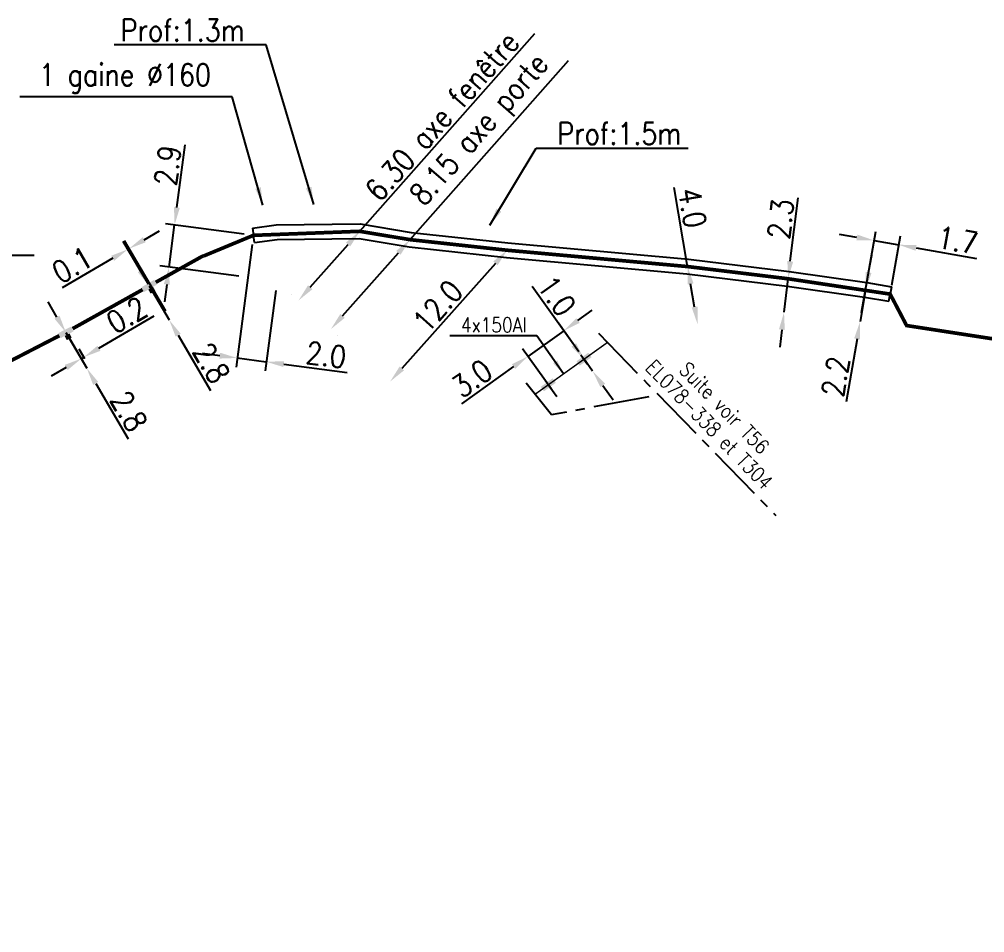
# Model space of a CAD drawing. Header units: millimetres. Extents: x 80993 to 81985, y 144000 to 145002.
# Drawn here: x 81066.7 to 81132.6, y 144524.2 to 144586.6 of the extents above; entities that cross this region are included whole.
import ezdxf
from ezdxf.enums import TextEntityAlignment as Align

# ---------------------------------------------------------------- set-up
doc = ezdxf.new("R2010")
doc.units = ezdxf.units.MM
doc.header["$PDMODE"] = 34
doc.linetypes.add('B_ST_AL', pattern=[2000, 1000, 1000])
doc.linetypes.add('CENTER2', pattern=[28.575, 19.05, -3.175, 3.175, -3.175])
doc.layers.get('0').update_dxf_attribs({"linetype": 'CONTINUOUS'})
doc.layers.get('Defpoints').update_dxf_attribs({"linetype": 'CONTINUOUS'})
for name, color, linetype in [('B_100', 3, 'CONTINUOUS'), ('B_300', 7, 'CONTINUOUS'), ('B_400', 7, 'CONTINUOUS'), ('B_930', 7, 'CONTINUOUS')]:
    doc.layers.add(name, color=color, linetype=linetype)
doc.styles.add('M_ROMANS', font='ROMANS.shx', dxfattribs={"width": 0.75})
doc.styles.get("Standard").update_dxf_attribs({"font": 'romans.shx', "width": 0.85})
doc.dimstyles.get("Standard").update_dxf_attribs({"dimtxt": 1.5, "dimasz": 1.2, "dimexe": 0.625, "dimexo": 0.625, "dimgap": 0.25, "dimtad": 1, "dimdec": 1, "dimzin": 0, "dimdsep": 46, "dimtxsty": 'Standard', "dimcen": -0.5, "dimadec": 0, "dimazin": 0, "dimtfac": 1, "dimtdec": 1, "dimtmove": 0, "dimatfit": 3, "dimfxl": 0, "dimtolj": 1, "dimtzin": 0, "dimarcsym": 0})

# ---------------------------------------------------------------- blocks, each defined once
blk = doc.blocks.new('*D141')
at = {"layer": 'B_300', "color": 0, "linetype": 'Continuous', "lineweight": -2, "transparency": 16777216}
for p, q in [((81075.266, 144571.51), (81076.301, 144572.117)), ((81075.542, 144568.467), (81073.828, 144571.392)), ((81076.738, 144566.624), (81073.914, 144571.443)), ((81074.23, 144570.903), (81074.144, 144570.853)), ((81073.109, 144570.246), (81069.652, 144568.22))]:
    blk.add_line(p, q, dxfattribs=at)
at = {"layer": 'B_300', "color": 0, "linetype": 'Continuous', "transparency": 16777216}
for points in [[(81075.165, 144571.683), (81075.367, 144571.338), (81074.23, 144570.903)], [(81073.008, 144570.419), (81073.21, 144570.074), (81074.144, 144570.853)]]:
    blk.add_solid(points, dxfattribs=at)
at = {"layer": 'Defpoints', "color": 0, "linetype": 'Continuous', "transparency": 16777216}
for p in [(81074.144, 144570.853), (81075.858, 144567.928), (81077.054, 144566.085)]:
    blk.add_point(p, dxfattribs=at)
at = {"layer": 'B_300', "color": 0, "linetype": 'Continuous', "transparency": 16777216, "insert": (81070.357, 144569.793), "char_height": 1.5, "attachment_point": 5, "rotation": 30.37189}
blk.add_mtext('\\A1;0.1', dxfattribs=at)
blk = doc.blocks.new('*D142')
at = {"layer": 'B_300', "color": 0, "linetype": 'Continuous', "lineweight": -2, "transparency": 16777216}
for p, q in [((81072.169, 144564.101), (81075.942, 144566.308)), ((81070.14, 144564.817), (81071.284, 144562.86)), ((81071.199, 144563.383), (81070.817, 144564.035)), ((81070.969, 144563.399), (81071.133, 144563.495)), ((81069.933, 144562.793), (81068.897, 144562.188))]:
    blk.add_line(p, q, dxfattribs=at)
at = {"layer": 'B_300', "color": 0, "linetype": 'Continuous', "transparency": 16777216}
for points in [[(81072.068, 144564.274), (81072.27, 144563.928), (81071.133, 144563.495)], [(81069.832, 144562.966), (81070.034, 144562.621), (81070.969, 144563.399)]]:
    blk.add_solid(points, dxfattribs=at)
at = {"layer": 'Defpoints', "color": 0, "linetype": 'Continuous', "transparency": 16777216}
for p in [(81069.824, 144565.356), (81070.969, 144563.399), (81071.514, 144562.843)]:
    blk.add_point(p, dxfattribs=at)
at = {"layer": 'B_300', "color": 0, "linetype": 'Continuous', "transparency": 16777216, "insert": (81074.069, 144566.37), "char_height": 1.5, "attachment_point": 5, "rotation": 30.31974}
blk.add_mtext('\\A1;0.2', dxfattribs=at)
blk = doc.blocks.new('*D143')
at = {"layer": 'B_300', "color": 0, "linetype": 'Continuous', "lineweight": -2, "transparency": 16777216}
for p, q in [((81069.305, 144566.225), (81068.699, 144567.261)), ((81069.91, 144565.19), (81071.342, 144562.742)), ((81071.947, 144561.706), (81074.154, 144557.933))]:
    blk.add_line(p, q, dxfattribs=at)
at = {"layer": 'B_300', "color": 0, "linetype": 'Continuous', "transparency": 16777216}
for points in [[(81069.477, 144566.326), (81069.132, 144566.124), (81069.91, 144565.19)], [(81072.12, 144561.807), (81071.775, 144561.605), (81071.342, 144562.742)]]:
    blk.add_solid(points, dxfattribs=at)
at = {"layer": 'Defpoints', "color": 0, "linetype": 'Continuous', "transparency": 16777216}
for p in [(81069.91, 144565.19), (81069.91, 144565.19), (81071.342, 144562.742)]:
    blk.add_point(p, dxfattribs=at)
at = {"layer": 'B_300', "color": 0, "linetype": 'Continuous', "transparency": 16777216, "insert": (81074.217, 144559.807), "char_height": 1.5, "attachment_point": 5, "rotation": 300.31974}
blk.add_mtext('\\A1;2.8', dxfattribs=at)
blk = doc.blocks.new('*D144')
at = {"layer": 'B_300', "color": 0, "linetype": 'Continuous', "lineweight": -2, "transparency": 16777216}
for p, q in [((81074.998, 144569.395), (81074.392, 144570.43)), ((81075.605, 144568.36), (81076.968, 144566.034)), ((81077.575, 144564.999), (81079.785, 144561.228))]:
    blk.add_line(p, q, dxfattribs=at)
at = {"layer": 'B_300', "color": 0, "linetype": 'Continuous', "transparency": 16777216}
for points in [[(81075.171, 144569.496), (81074.826, 144569.294), (81075.605, 144568.36)], [(81077.747, 144565.1), (81077.402, 144564.898), (81076.968, 144566.034)]]:
    blk.add_solid(points, dxfattribs=at)
at = {"layer": 'Defpoints', "color": 0, "linetype": 'Continuous', "transparency": 16777216}
for p in [(81075.605, 144568.36), (81075.605, 144568.36), (81076.968, 144566.034)]:
    blk.add_point(p, dxfattribs=at)
at = {"layer": 'B_300', "color": 0, "linetype": 'Continuous', "transparency": 16777216, "insert": (81079.846, 144563.101), "char_height": 1.5, "attachment_point": 5, "rotation": 300.37189}
blk.add_mtext('\\A1;2.8', dxfattribs=at)
blk = doc.blocks.new('B_300_02')
at = {"color": 0, "linetype": 'Continuous'}
for points in [[(-2, 0.75), (-2, -0.75), (2, 0.75), (2, -0.75)], [(-0.75, 2), (0.75, 2), (-0.75, 0.75), (0.75, 0.75)]]:
    blk.add_solid(points, dxfattribs=at)
at = {"color": 0, "linetype": 'Continuous', "style": 'M_ROMANS', "width": 0.75, "flags": 3}
for tag, p in [('DEF_LEG', (0, -5)), ('DEF_COUP', (0, -7.5)), ('DEF_TYPE', (0, -10))]:
    blk.add_attdef(tag, text='', height=1.2, dxfattribs=at).set_placement(p, align=Align.MIDDLE)
blk = doc.blocks.new('*D649')
at = {"layer": 'B_400', "color": 0, "linetype": 'Continuous', "lineweight": -2, "transparency": 16777216}
for p, q in [((81093.406, 144571.515), (81104.229, 144583.747)), ((81088.801, 144566.31), (81092.611, 144570.616)), ((81088.474, 144564.997), (81088.474, 144564.997))]:
    blk.add_line(p, q, dxfattribs=at)
at = {"layer": 'B_400', "color": 0, "linetype": 'Continuous', "transparency": 16777216}
for points in [[(81092.461, 144570.749), (81092.761, 144570.484), (81093.406, 144571.515)], [(81088.651, 144566.443), (81088.951, 144566.178), (81088.006, 144565.411)]]:
    blk.add_solid(points, dxfattribs=at)
at = {"layer": 'Defpoints', "color": 0, "linetype": 'Continuous', "transparency": 16777216}
for p in [(81093.406, 144571.515), (81093.406, 144571.515), (81088.006, 144565.411)]:
    blk.add_point(p, dxfattribs=at)
at = {"layer": 'B_400', "color": 0, "linetype": 'Continuous', "transparency": 16777216, "insert": (81098.279, 144578.909), "char_height": 1.5, "attachment_point": 5, "rotation": 48.49733}
blk.add_mtext('\\A1;8.15 axe porte', dxfattribs=at)
blk = doc.blocks.new('*D650')
at = {"layer": 'B_400', "color": 0, "linetype": 'Continuous', "lineweight": -2, "transparency": 16777216}
for p, q in [((81089.971, 144572.084), (81101.92, 144585.589)), ((81086.592, 144568.265), (81089.176, 144571.186)), ((81085.328, 144567.78), (81085.328, 144567.78))]:
    blk.add_line(p, q, dxfattribs=at)
at = {"layer": 'B_400', "color": 0, "linetype": 'Continuous', "transparency": 16777216}
for points in [[(81089.026, 144571.318), (81089.326, 144571.053), (81089.971, 144572.084)], [(81086.442, 144568.397), (81086.741, 144568.132), (81085.796, 144567.366)]]:
    blk.add_solid(points, dxfattribs=at)
at = {"layer": 'Defpoints', "color": 0, "linetype": 'Continuous', "transparency": 16777216}
for p in [(81089.971, 144572.084), (81089.971, 144572.084), (81085.796, 144567.366)]:
    blk.add_point(p, dxfattribs=at)
at = {"layer": 'B_400', "color": 0, "linetype": 'Continuous', "transparency": 16777216, "insert": (81095.594, 144579.949), "char_height": 1.5, "attachment_point": 5, "rotation": 48.49733}
blk.add_mtext('\\A1;6.30 axe fenêtre', dxfattribs=at)
blk = doc.blocks.new('*D651')
at = {"layer": 'B_400', "color": 0, "linetype": 'Continuous', "lineweight": -2, "transparency": 16777216}
for p, q in [((81082.633, 144571.191), (81081.529, 144562.822)), ((81084.237, 144568.054), (81083.512, 144562.56)), ((81080.422, 144563.598), (81079.232, 144563.755)), ((81081.611, 144563.441), (81083.594, 144563.18)), ((81084.784, 144563.023), (81089.118, 144562.451))]:
    blk.add_line(p, q, dxfattribs=at)
at = {"layer": 'B_400', "color": 0, "linetype": 'Continuous', "transparency": 16777216}
for points in [[(81080.448, 144563.796), (81080.395, 144563.4), (81081.611, 144563.441)], [(81084.81, 144563.221), (81084.758, 144562.825), (81083.594, 144563.18)]]:
    blk.add_solid(points, dxfattribs=at)
at = {"layer": 'Defpoints', "color": 0, "linetype": 'Continuous', "transparency": 16777216}
for p in [(81082.715, 144571.81), (81084.319, 144568.674), (81083.594, 144563.18)]:
    blk.add_point(p, dxfattribs=at)
at = {"layer": 'B_400', "color": 0, "linetype": 'Continuous', "transparency": 16777216, "insert": (81087.676, 144563.65), "char_height": 1.5, "attachment_point": 5, "rotation": 352.48631}
blk.add_mtext('\\A1;2.0', dxfattribs=at)
blk = doc.blocks.new('*D652')
at = {"layer": 'B_400', "color": 0, "linetype": 'Continuous', "lineweight": -2, "transparency": 16777216}
for p, q in [((81077.491, 144573.71), (81078.054, 144577.984)), ((81082.095, 144571.892), (81076.714, 144572.602)), ((81076.954, 144569.645), (81077.334, 144572.52)), ((81081.716, 144569.017), (81076.335, 144569.727)), ((81076.797, 144568.455), (81076.641, 144567.266))]:
    blk.add_line(p, q, dxfattribs=at)
at = {"layer": 'B_400', "color": 0, "linetype": 'Continuous', "transparency": 16777216}
for points in [[(81077.292, 144573.736), (81077.689, 144573.684), (81077.334, 144572.52)], [(81076.599, 144568.482), (81076.996, 144568.429), (81076.954, 144569.645)]]:
    blk.add_solid(points, dxfattribs=at)
at = {"layer": 'Defpoints', "color": 0, "linetype": 'Continuous', "transparency": 16777216}
for p in [(81082.715, 144571.81), (81076.954, 144569.645), (81082.336, 144568.935)]:
    blk.add_point(p, dxfattribs=at)
at = {"layer": 'B_400', "color": 0, "linetype": 'Continuous', "transparency": 16777216, "insert": (81076.859, 144576.572), "char_height": 1.5, "attachment_point": 5, "rotation": 82.48631}
blk.add_mtext('\\A1;2.9', dxfattribs=at)
blk = doc.blocks.new('*D653')
at = {"layer": 'B_400', "color": 0, "linetype": 'Continuous', "lineweight": -2, "transparency": 16777216}
blk.add_line((81099.234, 144569.897), (81092.848, 144562.729), dxfattribs=at)
at = {"layer": 'B_400', "color": 0, "linetype": 'Continuous', "transparency": 16777216}
for points in [[(81099.085, 144570.03), (81099.384, 144569.764), (81100.033, 144570.793)], [(81092.699, 144562.862), (81092.998, 144562.596), (81092.05, 144561.833)]]:
    blk.add_solid(points, dxfattribs=at)
at = {"layer": 'Defpoints', "color": 0, "linetype": 'Continuous', "transparency": 16777216}
for p in [(81100.033, 144570.793), (81092.05, 144561.833), (81092.05, 144561.833)]:
    blk.add_point(p, dxfattribs=at)
at = {"layer": 'B_400', "color": 0, "linetype": 'Continuous', "transparency": 16777216, "insert": (81095.295, 144566.978), "char_height": 1.5, "attachment_point": 5, "rotation": 48.30007}
blk.add_mtext('\\A1;12.0', dxfattribs=at)
blk = doc.blocks.new('*D654')
at = {"layer": 'B_400', "color": 0, "linetype": 'Continuous', "lineweight": -2, "transparency": 16777216}
for p, q in [((81112.36, 144569.678), (81111.428, 144575.078)), ((81112.836, 144566.919), (81112.564, 144568.495))]:
    blk.add_line(p, q, dxfattribs=at)
at = {"layer": 'B_400', "color": 0, "linetype": 'Continuous', "transparency": 16777216}
for points in [[(81112.761, 144568.529), (81112.367, 144568.461), (81112.36, 144569.678)], [(81113.034, 144566.953), (81112.639, 144566.885), (81113.041, 144565.736)]]:
    blk.add_solid(points, dxfattribs=at)
at = {"layer": 'Defpoints', "color": 0, "linetype": 'Continuous', "transparency": 16777216}
for p in [(81112.36, 144569.678), (81113.041, 144565.736), (81113.041, 144565.736)]:
    blk.add_point(p, dxfattribs=at)
at = {"layer": 'B_400', "color": 0, "linetype": 'Continuous', "transparency": 16777216, "insert": (81112.683, 144573.686), "char_height": 1.5, "attachment_point": 5, "rotation": 279.79363}
blk.add_mtext('\\A1;4.0', dxfattribs=at)
blk = doc.blocks.new('*D655')
at = {"layer": 'B_400', "color": 0, "linetype": 'Continuous', "lineweight": -2, "transparency": 16777216}
for p, q in [((81119.364, 144570.037), (81119.897, 144574.376)), ((81118.938, 144566.563), (81119.218, 144568.846)), ((81118.791, 144565.372), (81118.645, 144564.181))]:
    blk.add_line(p, q, dxfattribs=at)
at = {"layer": 'B_400', "color": 0, "linetype": 'Continuous', "transparency": 16777216}
for points in [[(81119.166, 144570.061), (81119.563, 144570.013), (81119.218, 144568.846)], [(81118.593, 144565.396), (81118.99, 144565.348), (81118.938, 144566.563)]]:
    blk.add_solid(points, dxfattribs=at)
at = {"layer": 'Defpoints', "color": 0, "linetype": 'Continuous', "transparency": 16777216}
for p in [(81119.218, 144568.846), (81118.938, 144566.563), (81118.938, 144566.563)]:
    blk.add_point(p, dxfattribs=at)
at = {"layer": 'B_400', "color": 0, "linetype": 'Continuous', "transparency": 16777216, "insert": (81118.712, 144572.924), "char_height": 1.5, "attachment_point": 5, "rotation": 82.99637}
blk.add_mtext('\\A1;2.3', dxfattribs=at)
blk = doc.blocks.new('*D656')
at = {"layer": 'B_400', "color": 0, "linetype": 'Continuous', "lineweight": -2, "transparency": 16777216}
for p, q in [((81124.716, 144569.274), (81124.922, 144570.456)), ((81125.568, 144567.907), (81123.894, 144568.2)), ((81124.509, 144568.092), (81124.131, 144565.925)), ((81123.924, 144564.743), (81123.172, 144560.437))]:
    blk.add_line(p, q, dxfattribs=at)
at = {"layer": 'B_400', "color": 0, "linetype": 'Continuous', "transparency": 16777216}
for points in [[(81124.519, 144569.309), (81124.913, 144569.24), (81124.509, 144568.092)], [(81123.727, 144564.777), (81124.121, 144564.709), (81124.131, 144565.925)]]:
    blk.add_solid(points, dxfattribs=at)
at = {"layer": 'Defpoints', "color": 0, "linetype": 'Continuous', "transparency": 16777216}
for p in [(81126.184, 144567.8), (81124.131, 144565.925), (81124.131, 144565.925)]:
    blk.add_point(p, dxfattribs=at)
at = {"layer": 'B_400', "color": 0, "linetype": 'Continuous', "transparency": 16777216, "insert": (81122.46, 144562.171), "char_height": 1.5, "attachment_point": 5, "rotation": 80.09206}
blk.add_mtext('\\A1;2.2', dxfattribs=at)
blk = doc.blocks.new('*D657')
at = {"layer": 'B_400', "color": 0, "linetype": 'Continuous', "lineweight": -2, "transparency": 16777216}
for p, q in [((81123.915, 144571.663), (81122.733, 144571.87)), ((81124.238, 144566.541), (81125.205, 144572.073)), ((81126.292, 144568.415), (81126.879, 144571.78)), ((81125.097, 144571.457), (81126.772, 144571.164)), ((81127.954, 144570.958), (81132.081, 144570.237))]:
    blk.add_line(p, q, dxfattribs=at)
at = {"layer": 'B_400', "color": 0, "linetype": 'Continuous', "transparency": 16777216}
for points in [[(81123.949, 144571.86), (81123.881, 144571.466), (81125.097, 144571.457)], [(81127.988, 144571.155), (81127.92, 144570.761), (81126.772, 144571.164)]]:
    blk.add_solid(points, dxfattribs=at)
at = {"layer": 'Defpoints', "color": 0, "linetype": 'Continuous', "transparency": 16777216}
for p in [(81125.097, 144571.457), (81126.184, 144567.8), (81124.131, 144565.925)]:
    blk.add_point(p, dxfattribs=at)
at = {"layer": 'B_400', "color": 0, "linetype": 'Continuous', "transparency": 16777216, "insert": (81130.78, 144571.479), "char_height": 1.5, "attachment_point": 5, "rotation": 350.09206}
blk.add_mtext('\\A1;1.7', dxfattribs=at)
blk = doc.blocks.new('*D750')
at = {"layer": 'B_300', "color": 0, "linetype": 'Continuous', "lineweight": -2, "transparency": 16777216}
for p, q in [((81104.872, 144565.996), (81105.847, 144566.694)), ((81104.922, 144563.864), (81103.532, 144565.806)), ((81103.896, 144565.298), (81101.456, 144563.551)), ((81103.064, 144561.305), (81101.093, 144564.06)), ((81100.481, 144562.853), (81096.926, 144560.309))]:
    blk.add_line(p, q, dxfattribs=at)
at = {"layer": 'B_300', "color": 0, "linetype": 'Continuous', "transparency": 16777216}
for points in [[(81104.755, 144566.159), (81104.988, 144565.833), (81103.896, 144565.298)], [(81100.364, 144563.016), (81100.597, 144562.69), (81101.456, 144563.551)]]:
    blk.add_solid(points, dxfattribs=at)
at = {"layer": 'Defpoints', "color": 0, "linetype": 'Continuous', "transparency": 16777216}
for p in [(81101.456, 144563.551), (81105.286, 144563.356), (81103.428, 144560.797)]:
    blk.add_point(p, dxfattribs=at)
at = {"layer": 'B_300', "color": 0, "linetype": 'Continuous', "transparency": 16777216, "insert": (81097.633, 144562.045), "char_height": 1.5, "attachment_point": 5, "rotation": 35.59396}
blk.add_mtext('\\A1;3.0', dxfattribs=at)
blk = doc.blocks.new('*D751')
at = {"layer": 'B_300', "color": 0, "linetype": 'Continuous', "lineweight": -2, "transparency": 16777216}
for p, q in [((81104.587, 144564.332), (81101.738, 144568.313)), ((81105.868, 144562.543), (81105.286, 144563.356)), ((81106.566, 144561.567), (81107.264, 144560.591))]:
    blk.add_line(p, q, dxfattribs=at)
at = {"layer": 'B_300', "color": 0, "linetype": 'Continuous', "transparency": 16777216}
for points in [[(81104.75, 144564.448), (81104.425, 144564.216), (81105.286, 144563.356)], [(81106.729, 144561.683), (81106.403, 144561.451), (81105.868, 144562.543)]]:
    blk.add_solid(points, dxfattribs=at)
at = {"layer": 'Defpoints', "color": 0, "linetype": 'Continuous', "transparency": 16777216}
for p in [(81105.286, 144563.356), (81105.868, 144562.543), (81105.868, 144562.543)]:
    blk.add_point(p, dxfattribs=at)
at = {"layer": 'B_300', "color": 0, "linetype": 'Continuous', "transparency": 16777216, "insert": (81103.421, 144567.68), "char_height": 1.5, "attachment_point": 5, "rotation": 305.58962}
blk.add_mtext('\\A1;1.0', dxfattribs=at)
blk = doc.blocks.new('B_300_04')
at = {"color": 0, "linetype": 'Continuous'}
blk.add_line((0, 1.125), (0, -0.375), dxfattribs=at)
blk.add_solid([(-1, 0.75), (-1, 0), (1, 0.75), (1, 0)], dxfattribs=at)
at = {"color": 0, "linetype": 'Continuous', "style": 'M_ROMANS', "width": 0.75, "flags": 3}
for tag, p in [('DEF_LEG', (0, -4.25)), ('DEF_COUP', (0, -6.75)), ('DEF_TYPE', (0, -9.25))]:
    blk.add_attdef(tag, text='', height=1.2, dxfattribs=at).set_placement(p, align=Align.MIDDLE)

msp = doc.modelspace()

# ---------------------------------------------------------------- linework, layer by layer
at = {"layer": 'B_100', "linetype": 'B_ST_AL', "const_width": 0.25, "flags": 128}
msp.add_lwpolyline([(81076.046, 144568.605), (81079.163, 144570.345, -0.080347), (81079.313, 144570.399), (81082.715, 144571.81), (81089.971, 144572.084), (81093.406, 144571.515), (81100.033, 144570.793), (81112.36, 144569.678), (81119.218, 144568.846), (81126.184, 144567.8), (81126.184, 144567.8), (81126.184, 144567.8), (81127.307, 144565.653), (81137.869, 144564.027), (81138.423, 144564.011)], format="xyb", dxfattribs=at)
at = {"layer": 'B_100', "linetype": 'B_ST_AL', "flags": 128}
for points, const_width in [([(81070.37, 144565.439), (81075.154, 144568.108)], 0.25), ([(81101.956, 144560.973), (81105.835, 144563.749), (81106.88, 144564.497)], 0.1)]:
    msp.add_lwpolyline(points, dxfattribs=dict(at, const_width=const_width))
at = {"layer": 'B_100', "const_width": 0.25}
msp.add_lwpolyline([(81027.797, 144524.346), (81026.119, 144525.966, -0.418983), (81026.113, 144526.679), (81031.184, 144532.883), (81039.279, 144541.274), (81049.44, 144551.939), (81056.848, 144558.861), (81060.683, 144560.426), (81069.469, 144564.962)], format="xyb", dxfattribs=at)
at = {"layer": 'B_100', "color": 7, "linetype": 'CENTER2', "ltscale": 0.1, "flags": 128}
msp.add_lwpolyline([(81103.428, 144560.797), (81102.846, 144561.61)], dxfattribs=at)
at = {"layer": 'B_400', "color": 7, "linetype": 'CONTINUOUS'}
for p, q in [((81082.648, 144572.306), (81084.268, 144572.524)), ((81082.648, 144572.306), (81082.715, 144571.81)), ((81084.268, 144572.524), (81090.01, 144572.585)), ((81090.01, 144572.585), (81093.474, 144572.011)), ((81082.782, 144571.315), (81082.715, 144571.81)), ((81084.34, 144571.524), (81089.933, 144571.584)), ((81089.933, 144571.584), (81093.338, 144571.02)), ((81093.474, 144572.011), (81100.082, 144571.29)), ((81082.782, 144571.315), (81084.34, 144571.524)), ((81093.338, 144571.02), (81099.983, 144570.295)), ((81100.082, 144571.29), (81112.413, 144570.175)), ((81099.983, 144570.295), (81112.308, 144569.181)), ((81112.413, 144570.175), (81119.283, 144569.342)), ((81112.308, 144569.181), (81119.153, 144568.35)), ((81119.283, 144569.342), (81124.588, 144568.586)), ((81119.153, 144568.35), (81124.431, 144567.598)), ((81124.588, 144568.586), (81126.27, 144568.292)), ((81126.27, 144568.292), (81126.184, 144567.8)), ((81126.098, 144567.307), (81126.184, 144567.8)), ((81124.431, 144567.598), (81126.098, 144567.307))]:
    msp.add_line(p, q, dxfattribs=at)
at = {"layer": 'B_930', "linetype": 'CENTER2', "ltscale": 0.2, "flags": 128}
for points in [[(81106.265, 144565.128), (81109.622, 144561.681), (81118.374, 144552.693)], [(81101.345, 144561.737), (81103.069, 144559.582), (81110.356, 144560.927)]]:
    msp.add_lwpolyline(points, dxfattribs=at)

# ---------------------------------------------------------------- block references
at = {"layer": 'B_300'}
for name, p, xscale, yscale, zscale, rotation in [('B_300_02', (81075.605, 144568.36), 0.25, 0.25, 0.25, 210.3718928825863), ('B_300_02', (81069.91, 144565.19), 0.25, 0.25, 0.25, 207.3019488390418), ('B_300_04', (81105.395, 144563.204), 0.5, 0.5, 0.5, 35.59395507925535), ('B_300_04', (81102.955, 144561.458), 0.5, 0.5, 0.5, 35.59395507925535)]:
    msp.add_blockref(name, p, dxfattribs=dict(at, xscale=xscale, yscale=yscale, zscale=zscale, rotation=rotation))

# ---------------------------------------------------------------- texts
at = {"layer": 'B_100', "linetype": 'Continuous', "insert": (81101.358, 144565.195), "char_height": 1, "attachment_point": 9}
msp.add_mtext('\\A1;4x150Al', dxfattribs=at)
at = {"layer": 'B_400', "linetype": 'Continuous', "char_height": 1.5}
for s, insert, attachment_point in [('Prof:1.3m', (81082.128, 144585.052), 9), ('1 gaine %%C160', (81079.824, 144581.514), 9), ('Prof:1.5m', (81103.468, 144578.004), 7)]:
    msp.add_mtext(s, dxfattribs=dict(at, insert=insert, attachment_point=attachment_point))
at = {"layer": 'B_930', "color": 7, "linetype": 'Continuous', "width": 0.85}
for s, p in [('EL078-338 et T304', (81109.41, 144562.718)), ('Suite voir T56', (81111.71, 144562.558))]:
    msp.add_text(s, height=1, rotation=314.23692, dxfattribs=at).set_placement(p)

# ---------------------------------------------------------------- dimensions: what is measured, and where the dimension line sits
at = {"layer": 'B_300', "linetype": 'Continuous'}
for base, p1, p2, angle, picture, middle in [((81074.144, 144570.853), (81077.054, 144566.085), (81075.858, 144567.928), 30.37189, '*D141', (81070.862, 144568.93)), ((81070.969, 144563.399), (81071.514, 144562.843), (81069.824, 144565.356), 30.31974, '*D142', (81074.574, 144565.507))]:
    dim = msp.add_linear_dim(base=base, p1=p1, p2=p2, angle=angle, dimstyle='Standard', dxfattribs=at)
    dim.commit()
    dim.dimension.update_dxf_attribs({"geometry": picture, "text_midpoint": middle, "dimtype": 160})
for base, p1, p2, angle, picture, middle in [((81075.605, 144568.36), (81076.968, 144566.034), (81075.605, 144568.36), 300.37189, '*D144', (81078.983, 144562.596)), ((81069.91, 144565.19), (81071.342, 144562.742), (81069.91, 144565.19), 300.31974, '*D143', (81073.354, 144559.302))]:
    dim = msp.add_linear_dim(base=base, p1=p1, p2=p2, angle=angle, text='2.8', dimstyle='Standard', dxfattribs=at)
    dim.commit()
    dim.dimension.update_dxf_attribs({"geometry": picture, "text_midpoint": middle, "dimtype": 160})
for base, p2, angle, picture, middle in [((81105.868, 144562.543), (81105.868, 144562.543), 125.58962, '*D751', (81102.608, 144567.098)), ((81101.456, 144563.551), (81103.428, 144560.797), 35.59396, '*D750', (81098.215, 144561.232))]:
    dim = msp.add_linear_dim(base=base, p1=(81105.286, 144563.356), p2=p2, angle=angle, dimstyle='Standard', override={"dimatfit": 0}, dxfattribs=at)
    dim.commit()
    dim.dimension.update_dxf_attribs({"geometry": picture, "text_midpoint": middle, "dimtype": 160})
at = {"layer": 'B_400', "linetype": 'Continuous'}
for base, p1, p2, text, picture, middle in [((81089.971, 144572.084), (81085.796, 144567.366), (81089.971, 144572.084), '6.30 axe fenêtre', '*D650', (81095.594, 144579.949)), ((81093.406, 144571.515), (81088.006, 144565.411), (81093.406, 144571.515), '8.15 axe porte', '*D649', (81098.279, 144578.909))]:
    dim = msp.add_linear_dim(base=base, p1=p1, p2=p2, angle=48.49733, text=text, dimstyle='Standard', dxfattribs=at)
    dim.commit()
    dim.dimension.update_dxf_attribs({"geometry": picture, "text_midpoint": middle})
for base, p1, p2, angle, picture, middle in [((81076.954, 144569.645), (81082.715, 144571.81), (81082.336, 144568.935), 82.48631, '*D652', (81077.851, 144576.442)), ((81113.041, 144565.736), (81112.36, 144569.678), (81113.041, 144565.736), 99.79363, '*D654', (81111.698, 144573.516)), ((81118.938, 144566.563), (81119.218, 144568.846), (81118.938, 144566.563), 82.99637, '*D655', (81119.704, 144572.802)), ((81125.097, 144571.457), (81126.184, 144567.8), (81124.131, 144565.925), 350.09206, '*D657', (81130.608, 144570.494)), ((81083.594, 144563.18), (81082.715, 144571.81), (81084.319, 144568.674), 172.48631, '*D651', (81087.546, 144562.659)), ((81092.05, 144561.833), (81100.033, 144570.793), (81092.05, 144561.833), 48.30007, '*D653', (81096.041, 144566.313)), ((81124.131, 144565.925), (81126.184, 144567.8), (81124.131, 144565.925), 80.09206, '*D656', (81123.445, 144561.999))]:
    dim = msp.add_linear_dim(base=base, p1=p1, p2=p2, angle=angle, dimstyle='Standard', dxfattribs=at)
    dim.commit()
    dim.dimension.update_dxf_attribs({"geometry": picture, "text_midpoint": middle, "dimtype": 160})

# ---------------------------------------------------------------- leaders
at = {"layer": 'B_100', "linetype": 'Continuous', "annotation_type": 0, "has_hookline": 1, "hookline_direction": 1, "text_width": 4.695}
msp.add_leader([(81103.895, 144562.361), (81102.065, 144564.945), (81101.065, 144564.945)], dimstyle='Standard', override={"dimasz": 1, "dimatfit": 0}, dxfattribs=at)
at = {"layer": 'B_400', "linetype": 'Continuous', "annotation_type": 0, "has_hookline": 1}
for points, hookline_direction, text_width in [([(81086.833, 144573.913), (81083.578, 144584.802), (81082.378, 144584.802)], 1, 8.925), ([(81083.358, 144573.88), (81081.274, 144581.264), (81080.074, 144581.264)], 1, 13.054), ([(81098.852, 144572.502), (81102.018, 144577.754), (81103.218, 144577.754)], 0, 8.925), ([(81052.979, 144555.588), (81053.244, 144570.45), (81054.444, 144570.45)], 0, 13.054)]:
    msp.add_leader(points, dimstyle='Standard', dxfattribs=dict(at, hookline_direction=hookline_direction, text_width=text_width))

doc.saveas('drawing.dxf')
